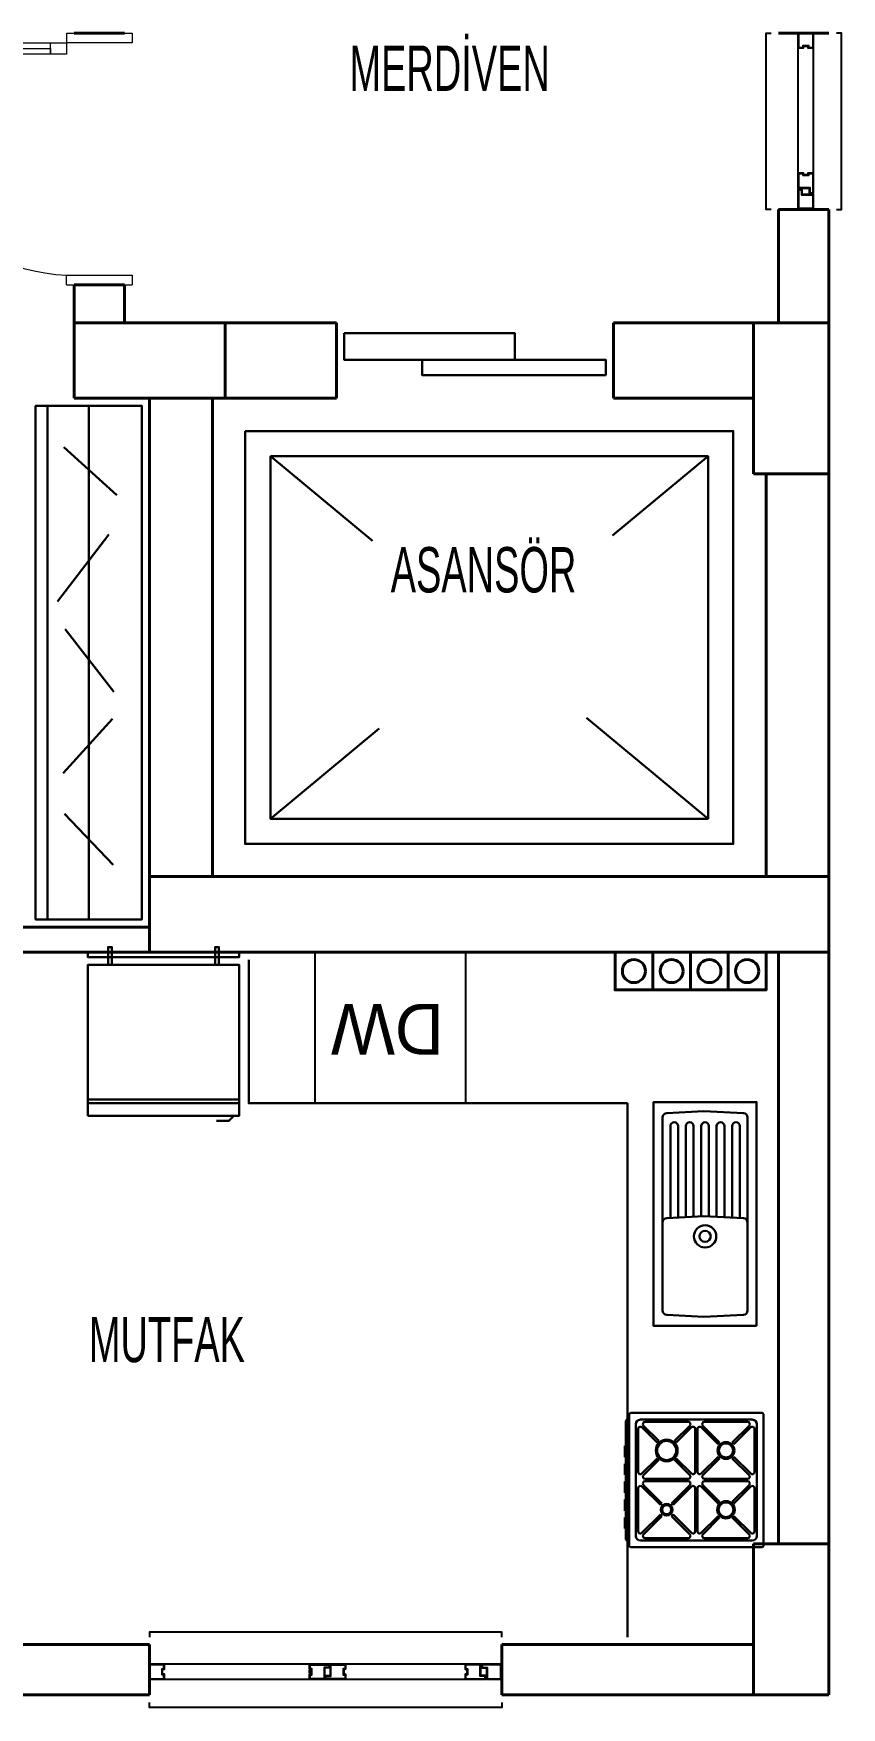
# Model space of a CAD drawing. Header units: millimetres. Extents: x 52 to 987, y 23 to 1686.
# Drawn here: x 666 to 987, y 116 to 781 of the extents above; entities that cross this region are included whole.
import ezdxf

# ---------------------------------------------------------------- set-up
doc = ezdxf.new("R2010")
doc.units = ezdxf.units.MM
doc.layers.add('14_ISLAK_MEKAN_TEFRİŞ', color=134, linetype='Continuous')
for name, color, linetype, lineweight in [('duvar_40', 45, 'Continuous', 40), ('PENC_25', 74, 'Continuous', 25), ('TEF', 145, 'Continuous', 30), ('yazı', 253, 'Continuous', 20)]:
    doc.layers.add(name, color=color, linetype=linetype, lineweight=lineweight)
doc.styles.add('ARIAL', font='Arial')
doc.styles.get("Standard").update_dxf_attribs({"font": 'EtrFont'})

# ---------------------------------------------------------------- blocks, each defined once
blk = doc.blocks.new('5')
at = {"layer": 'TEF', "linetype": 'ByBlock', "flags": 128}
for points in [[(666.981678, 428.827574), (709.27376, 428.827574), (709.27376, 632.827574), (666.981678, 632.827574)], [(671.739284, 632.827574), (666.981678, 632.827574), (666.981678, 428.827574), (671.739284, 428.827574)]]:
    blk.add_lwpolyline(points, close=True, dxfattribs=at)
for points in [[(688.127719, 632.827574), (688.127719, 428.827574)], [(678.185073, 616.451857), (699.2362, 597.402858)], [(696.141198, 581.703742), (675.678377, 555.081578)], [(678.7478, 544.147475), (698.110745, 519.20578)], [(697.548017, 508.54807), (677.929288, 486.967312)], [(678.466437, 470.756817), (697.829381, 450.580135)]]:
    blk.add_lwpolyline(points, dxfattribs=at)
blk = doc.blocks.new('8')
at = {"layer": 'duvar_40', "linetype": 'ByBlock', "flags": 128}
for points in [[(712.211769, 140.827574), (712.211769, 120.827574)], [(852.211769, 140.827574), (852.211769, 120.827574)]]:
    blk.add_lwpolyline(points, dxfattribs=at)
at = {"layer": 'PENC_25'}
for p, q in [((837.67277, 133.036059), (718.186992, 133.036059)), ((718.186992, 127.036055), (837.67277, 127.036055))]:
    blk.add_line(p, q, dxfattribs=at)
at = {"layer": 'PENC_25', "flags": 128}
for points in [[(852.211769, 143.827574), (852.211769, 145.74454), (712.211769, 145.74454), (712.211769, 143.827574)], [(852.211769, 117.827574), (852.211769, 115.827574), (712.211769, 115.827574), (712.211769, 117.827574)]]:
    blk.add_lwpolyline(points, dxfattribs=at)
for points in [[(712.211769, 127.036055), (712.211769, 133.036059), (712.211769, 133.036059)], [(718.186992, 133.036059), (712.211769, 133.036059), (712.211769, 127.036055), (718.186992, 127.036055), (718.186992, 129.036057), (717.486992, 129.036057), (717.486992, 131.036057), (718.186992, 131.036057)], [(775.849121, 133.036059), (783.849124, 133.036059), (783.849124, 131.536057), (781.849123, 131.536057), (781.849123, 127.036055), (775.849121, 127.036055), (775.849121, 129.036057), (776.549121, 129.036057), (776.549121, 131.036057), (775.849121, 131.036057)], [(790.149127, 127.036055), (782.149123, 127.036055), (782.149123, 128.536057), (784.149124, 128.536057), (784.149124, 133.036059), (790.149127, 133.036059), (790.149127, 131.036057), (789.449127, 131.036057), (789.449127, 129.036057), (790.149127, 129.036057)], [(837.67277, 127.036055), (845.886987, 127.036055), (845.886987, 128.536057), (843.886986, 128.536057), (843.886986, 133.036059), (837.67277, 133.036059), (837.67277, 131.036057), (838.37277, 131.036057), (838.37277, 129.036057), (837.67277, 129.036057)], [(852.211769, 133.036059), (844.186986, 133.036059), (844.186986, 131.536057), (846.186987, 131.536057), (846.186987, 127.036055), (852.211769, 127.036055), (852.211769, 130.036057)], [(852.211769, 127.036055), (852.211769, 133.036059)], [(717.986992, 132.836059), (712.386989, 132.836059), (712.386989, 127.236055), (717.986992, 127.236055), (717.986992, 128.836057), (717.286992, 128.836057), (717.286992, 131.236057), (717.986992, 131.236057)], [(775.649121, 129.536057), (776.549121, 129.536057), (776.549121, 130.536057), (775.649121, 130.536057)], [(776.049121, 132.836059), (783.649124, 132.836059), (783.649124, 131.736057), (781.649123, 131.736057), (781.649123, 127.236055), (776.049121, 127.236055), (776.049121, 128.836057), (776.749121, 128.836057), (776.749121, 131.236057), (776.049121, 131.236057)], [(789.949127, 127.236055), (782.349123, 127.236055), (782.349123, 128.336057), (784.349124, 128.336057), (784.349124, 132.836059), (789.949127, 132.836059), (789.949127, 131.236057), (789.249127, 131.236057), (789.249127, 128.836057), (789.949127, 128.836057)], [(837.87277, 127.236055), (845.686987, 127.236055), (845.686987, 128.336057), (843.686986, 128.336057), (843.686986, 132.836059), (837.87277, 132.836059), (837.87277, 131.236057), (838.57277, 131.236057), (838.57277, 128.836057), (837.87277, 128.836057)], [(851.786989, 132.836059), (844.386986, 132.836059), (844.386986, 131.736057), (846.386987, 131.736057), (846.386987, 127.236055), (851.786989, 127.236055), (851.786989, 128.836057), (851.786989, 131.236057)]]:
    blk.add_lwpolyline(points, close=True, dxfattribs=at)
blk = doc.blocks.new('14')
at = {"layer": 'duvar_40', "linetype": 'ByBlock'}
for p, q in [((702.351181, 780.827574), (682.351181, 780.827574)), ((702.351181, 780.827574), (682.351181, 780.827574)), ((682.351181, 680.827574), (682.351181, 676.780449)), ((702.351181, 680.827574), (682.351181, 680.827574)), ((702.351181, 680.827574), (702.351181, 676.780449))]:
    blk.add_line(p, q, dxfattribs=at)
at = {"layer": 'PENC_25', "lineweight": 20}
for p, q in [((679.367168, 776.969153), (679.367168, 780.827574)), ((679.367168, 780.827574), (705.367185, 780.827574)), ((679.367168, 776.969153), (679.367168, 780.827574)), ((679.367168, 780.827574), (705.367185, 780.827574)), ((705.367185, 780.827574), (705.367185, 776.969153)), ((705.367185, 780.827574), (705.367185, 776.969153)), ((705.367185, 776.969153), (679.367168, 776.969153)), ((705.367185, 776.969153), (679.367168, 776.969153)), ((679.351164, 680.827574), (679.351164, 684.685994)), ((679.351164, 684.685994), (705.351181, 684.685994)), ((679.351164, 680.827574), (705.367185, 680.827574)), ((705.351181, 684.685994), (705.351181, 680.827574))]:
    blk.add_line(p, q, dxfattribs=at)
at = {"layer": 'PENC_25', "lineweight": 20, "flags": 128}
for points in [[(594.436841, 776.969153), (679.351164, 776.969153), (679.351164, 772.524709), (594.436841, 772.524709), (603.406214, 772.524709), (603.406214, 776.969153), (603.406214, 774.746931), (672.880223, 774.746931), (672.880223, 772.524709), (672.880223, 776.969153)], [(594.436841, 776.969153), (594.436841, 772.524709)]]:
    blk.add_lwpolyline(points, dxfattribs=at)
at = {"layer": 'PENC_25', "lineweight": 20}
blk.add_arc((684.924801, 775.038087), 90.522859, 181.591029, 266.480123, dxfattribs=at)
blk = doc.blocks.new('15')
at = {"layer": 'duvar_40', "linetype": 'ByBlock', "flags": 128}
for points in [[(962.211769, 780.827551), (982.211769, 780.827551)], [(962.211769, 710.827551), (982.211769, 710.827551)]]:
    blk.add_lwpolyline(points, dxfattribs=at)
at = {"layer": 'PENC_25'}
for p, q in [((970.003284, 725.36655), (970.003284, 774.852328)), ((976.003287, 774.852328), (976.003287, 725.36655))]:
    blk.add_line(p, q, dxfattribs=at)
at = {"layer": 'PENC_25', "flags": 128}
for points in [[(959.211769, 710.827551), (957.294802, 710.827551), (957.294802, 780.827551), (959.211769, 780.827551)], [(985.211769, 710.827551), (987.211769, 710.827551), (987.211769, 780.827551), (985.211769, 780.827551)]]:
    blk.add_lwpolyline(points, dxfattribs=at)
for points in [[(976.003287, 780.827551), (970.003284, 780.827551), (970.003284, 780.827551)], [(970.003284, 774.852328), (970.003284, 780.827551), (976.003287, 780.827551), (976.003287, 774.852328), (974.003286, 774.852328), (974.003286, 775.552328), (972.003286, 775.552328), (972.003286, 774.852328)], [(970.203284, 775.052328), (970.203284, 780.652331), (975.803287, 780.652331), (975.803287, 775.052328), (974.203286, 775.052328), (974.203286, 775.752328), (971.803286, 775.752328), (971.803286, 775.052328)], [(976.003287, 725.36655), (976.003287, 717.152333), (974.503286, 717.152333), (974.503286, 719.152334), (970.003284, 719.152334), (970.003284, 725.36655), (972.003286, 725.36655), (972.003286, 724.66655), (974.003286, 724.66655), (974.003286, 725.36655)], [(975.803287, 725.16655), (975.803287, 717.352333), (974.703286, 717.352333), (974.703286, 719.352334), (970.203284, 719.352334), (970.203284, 725.16655), (971.803286, 725.16655), (971.803286, 724.46655), (974.203286, 724.46655), (974.203286, 725.16655)], [(970.003284, 710.827551), (970.003284, 718.852334), (971.503286, 718.852334), (971.503286, 716.852333), (976.003287, 716.852333), (976.003287, 710.827551), (973.003286, 710.827551)], [(970.203284, 711.252331), (970.203284, 718.652334), (971.303286, 718.652334), (971.303286, 716.652333), (975.803287, 716.652333), (975.803287, 711.252331), (974.203286, 711.252331), (971.803286, 711.252331)], [(976.003287, 710.827551), (970.003284, 710.827551)]]:
    blk.add_lwpolyline(points, close=True, dxfattribs=at)
blk = doc.blocks.new('bb4')
at = {"layer": '14_ISLAK_MEKAN_TEFRİŞ'}
for p, q in [((451.337342, -291.899922), (391.337342, -291.899922)), ((391.337342, -291.899922), (391.337342, -351.899922)), ((451.337342, -351.899922), (451.337342, -291.899922)), ((391.337342, -351.899922), (451.337342, -351.899922))]:
    blk.add_line(p, q, dxfattribs=at)
at = {"insert": (399.962664, -311.17105), "char_height": 20.16, "width": 8839.469653, "attachment_point": 1}
blk.add_mtext('DW', dxfattribs=at)
blk = doc.blocks.new('jhngbklnkgb_fbgnlş')
at = {"layer": 'TEF', "linetype": 'Continuous'}
for p, q in [((-4957.028178, -13970.579768), (-4956.528178, -13970.079768)), ((-4957.028178, -13970.579768), (-4957.028178, -14029.579768)), ((-4897.528178, -13970.079768), (-4956.528178, -13970.079768)), ((-4897.028178, -13970.579768), (-4897.528178, -13970.079768)), ((-4897.028178, -13970.579768), (-4897.028178, -14029.579768)), ((-4959.028178, -13978.391768), (-4959.028178, -13983.391768)), ((-4957.028178, -13978.391768), (-4959.028178, -13978.391768)), ((-4958.113378, -13973.079768), (-4958.613378, -13973.579768)), ((-4958.613378, -13973.579768), (-4958.613378, -13978.391768)), ((-4957.028178, -13973.079768), (-4958.113378, -13973.079768)), ((-4958.028178, -13978.391768), (-4958.028178, -13983.391768)), ((-4957.528178, -13978.391768), (-4957.528178, -13983.391768)), ((-4954.028178, -13975.079768), (-4954.028178, -14025.079768)), ((-4953.028178, -13977.201068), (-4953.028178, -13996.458468)), ((-4902.028178, -13973.079768), (-4952.028178, -13973.079768)), ((-4951.321078, -13976.493968), (-4943.106578, -13984.708468)), ((-4950.613978, -13975.786868), (-4942.399478, -13984.001368)), ((-4930.649478, -13974.079768), (-4949.906878, -13974.079768)), ((-4929.942378, -13975.786868), (-4938.156878, -13984.001368)), ((-4929.235278, -13976.493968), (-4937.449778, -13984.708468)), ((-4927.528178, -13977.201068), (-4927.528178, -13996.458468)), ((-4926.528178, -13977.201068), (-4926.528178, -13996.458468)), ((-4917.313678, -13984.001368), (-4924.821078, -13976.493968)), ((-4916.606578, -13983.294268), (-4924.113978, -13975.786868)), ((-4904.149478, -13974.079768), (-4923.406878, -13974.079768)), ((-4903.442378, -13975.786868), (-4910.949778, -13983.294268)), ((-4902.735278, -13976.493968), (-4910.242678, -13984.001368)), ((-4901.028178, -13977.201068), (-4901.028178, -13996.458468)), ((-4900.028178, -13975.079768), (-4900.028178, -14025.079768)), ((-4957.028178, -13983.391768), (-4959.028178, -13983.391768)), ((-4959.028178, -13986.391768), (-4959.028178, -13991.391768)), ((-4957.028178, -13986.391768), (-4959.028178, -13986.391768)), ((-4958.613378, -13983.391768), (-4958.613378, -13986.391768)), ((-4958.028178, -13986.391768), (-4958.028178, -13991.391768)), ((-4957.528178, -13986.391768), (-4957.528178, -13991.391768)), ((-4942.399478, -13984.001368), (-4943.106578, -13984.708468)), ((-4938.156878, -13984.001368), (-4937.449778, -13984.708468)), ((-4916.606578, -13983.294268), (-4917.313678, -13984.001368)), ((-4910.242678, -13984.001368), (-4910.949778, -13983.294268)), ((-4957.028178, -13991.391768), (-4959.028178, -13991.391768)), ((-4957.028178, -13994.391768), (-4959.028178, -13994.391768)), ((-4959.028178, -13994.391768), (-4959.028178, -13999.391768)), ((-4958.613378, -13991.391768), (-4958.613378, -13994.391768)), ((-4958.028178, -13994.391768), (-4958.028178, -13999.391768)), ((-4957.528178, -13994.391768), (-4957.528178, -13999.391768)), ((-4943.106578, -13988.951068), (-4951.321078, -13997.165568)), ((-4942.399478, -13989.658168), (-4950.613978, -13997.872668)), ((-4943.106578, -13988.951068), (-4942.399478, -13989.658168)), ((-4937.449778, -13988.951068), (-4938.156878, -13989.658168)), ((-4938.156878, -13989.658168), (-4929.942378, -13997.872668)), ((-4937.449778, -13988.951068), (-4929.235278, -13997.165568)), ((-4917.313678, -13989.658168), (-4924.821078, -13997.165568)), ((-4916.606578, -13990.365268), (-4924.113978, -13997.872668)), ((-4916.606578, -13990.365268), (-4917.313678, -13989.658168)), ((-4910.242678, -13989.658168), (-4910.949778, -13990.365268)), ((-4903.442378, -13997.872668), (-4910.949778, -13990.365268)), ((-4902.735278, -13997.165568), (-4910.242678, -13989.658168)), ((-4957.028178, -13999.391768), (-4959.028178, -13999.391768)), ((-4959.028178, -14002.391768), (-4959.028178, -14007.391768)), ((-4957.028178, -14002.391768), (-4959.028178, -14002.391768)), ((-4958.613378, -13999.391768), (-4958.613378, -14002.391768)), ((-4958.028178, -14002.391768), (-4958.028178, -14007.391768)), ((-4957.528178, -14002.391768), (-4957.528178, -14007.391768)), ((-4950.613978, -14002.286868), (-4943.813678, -14009.087168)), ((-4930.649478, -13999.579768), (-4949.906878, -13999.579768)), ((-4930.649478, -14000.579768), (-4949.906878, -14000.579768)), ((-4929.942378, -14002.286868), (-4936.742678, -14009.087168)), ((-4924.113978, -14002.286868), (-4916.606578, -14009.794268)), ((-4904.149478, -13999.579768), (-4923.406878, -13999.579768)), ((-4904.149478, -14000.579768), (-4923.406878, -14000.579768)), ((-4910.949778, -14009.794268), (-4903.442378, -14002.286868)), ((-4957.028178, -14007.391768), (-4959.028178, -14007.391768)), ((-4958.613378, -14007.391768), (-4958.613378, -14010.391768)), ((-4953.028178, -14003.701068), (-4953.028178, -14022.958468)), ((-4951.321078, -14002.993968), (-4944.520778, -14009.794268)), ((-4943.813678, -14009.087168), (-4944.520778, -14009.794268)), ((-4936.742678, -14009.087168), (-4936.035578, -14009.794268)), ((-4929.235278, -14002.993968), (-4936.035578, -14009.794268)), ((-4927.528178, -14003.701068), (-4927.528178, -14022.958468)), ((-4926.528178, -14003.701068), (-4926.528178, -14022.958468)), ((-4924.821078, -14002.993968), (-4917.313678, -14010.501368)), ((-4917.313678, -14010.501368), (-4916.606578, -14009.794268)), ((-4910.949778, -14009.794268), (-4910.242678, -14010.501368)), ((-4910.242678, -14010.501368), (-4902.735278, -14002.993968)), ((-4901.028178, -14003.701068), (-4901.028178, -14022.958468)), ((-4957.028178, -14010.391768), (-4959.028178, -14010.391768)), ((-4959.028178, -14010.391768), (-4959.028178, -14015.391768)), ((-4957.028178, -14015.391768), (-4959.028178, -14015.391768)), ((-4958.613378, -14015.391768), (-4958.613378, -14026.579768)), ((-4958.028178, -14010.391768), (-4958.028178, -14015.391768)), ((-4957.528178, -14010.391768), (-4957.528178, -14015.391768)), ((-4944.520778, -14016.865268), (-4951.321078, -14023.665568)), ((-4943.813678, -14017.572368), (-4950.613978, -14024.372668)), ((-4944.520778, -14016.865268), (-4943.813678, -14017.572368)), ((-4936.035578, -14016.865268), (-4936.742678, -14017.572368)), ((-4936.742678, -14017.572368), (-4929.942378, -14024.372668)), ((-4936.035578, -14016.865268), (-4929.235278, -14023.665568)), ((-4924.821078, -14023.665568), (-4917.313678, -14016.158168)), ((-4924.113978, -14024.372668), (-4916.606578, -14016.865268)), ((-4917.313678, -14016.158168), (-4916.606578, -14016.865268)), ((-4910.949778, -14016.865268), (-4910.242678, -14016.158168)), ((-4910.949778, -14016.865268), (-4903.442378, -14024.372668)), ((-4910.242678, -14016.158168), (-4902.735278, -14023.665568)), ((-4957.028178, -14019.891768), (-4958.113378, -14019.891768)), ((-4958.113378, -14019.891768), (-4958.113378, -14021.891768)), ((-4957.028178, -14021.891768), (-4958.113378, -14021.891768)), ((-4958.613378, -14026.579768), (-4958.113378, -14027.079768)), ((-4957.028178, -14027.079768), (-4958.113378, -14027.079768)), ((-4956.528178, -14030.079768), (-4957.028178, -14029.579768)), ((-4897.528178, -14030.079768), (-4956.528178, -14030.079768)), ((-4902.028178, -14027.079768), (-4952.028178, -14027.079768)), ((-4930.649478, -14026.079768), (-4949.906878, -14026.079768)), ((-4904.149478, -14026.079768), (-4923.406878, -14026.079768)), ((-4897.028178, -14029.579768), (-4897.528178, -14030.079768))]:
    blk.add_line(p, q, dxfattribs=at)
for centre, radius in [((-4940.278178, -13986.829768), 2.6357), ((-4940.278178, -13986.829768), 2.0357), ((-4913.778178, -13986.829768), 3.8928), ((-4913.778178, -13986.829768), 3.2928), ((-4940.278178, -14013.329768), 4.8755), ((-4940.278178, -14013.329768), 4.2755), ((-4913.778178, -14013.329768), 3.7635), ((-4913.778178, -14013.329768), 3.1635)]:
    blk.add_circle(centre, radius, dxfattribs=at)
for centre, radius, start, end in [((-4952.028178, -13975.079768), 2, 90, 180), ((-4952.028178, -13977.201068), 1, 45, 180), ((-4949.906878, -13975.079768), 1, 90, 225), ((-4930.649478, -13975.079768), 1, 315, 90), ((-4928.528178, -13977.201068), 1, 0, 135), ((-4925.528178, -13977.201068), 1, 45, 180), ((-4923.406878, -13975.079768), 1, 90, 225), ((-4904.149478, -13975.079768), 1, 315, 90), ((-4902.028178, -13977.201068), 1, 0, 135), ((-4902.028178, -13975.079768), 2, 0, 90), ((-4952.028178, -13996.458468), 1, 180, 315), ((-4949.906878, -13998.579768), 1, 135, 270), ((-4949.906878, -14001.579768), 1, 90, 225), ((-4930.649478, -13998.579768), 1, 270, 45), ((-4930.649478, -14001.579768), 1, 315, 90), ((-4928.528178, -13996.458468), 1, 225, 0), ((-4925.528178, -13996.458468), 1, 180, 315), ((-4923.406878, -13998.579768), 1, 135, 270), ((-4923.406878, -14001.579768), 1, 90, 225), ((-4904.149478, -13998.579768), 1, 270, 45), ((-4904.149478, -14001.579768), 1, 315, 90), ((-4902.028178, -13996.458468), 1, 225, 0), ((-4952.028178, -14003.701068), 1, 45, 180), ((-4928.528178, -14003.701068), 1, 0, 135), ((-4925.528178, -14003.701068), 1, 45, 180), ((-4902.028178, -14003.701068), 1, 0, 135), ((-4952.028178, -14025.079768), 2, 180, 270), ((-4952.028178, -14022.958468), 1, 180, 315), ((-4949.906878, -14025.079768), 1, 135, 270), ((-4930.649478, -14025.079768), 1, 270, 45), ((-4928.528178, -14022.958468), 1, 225, 0), ((-4925.528178, -14022.958468), 1, 180, 315), ((-4923.406878, -14025.079768), 1, 135, 270), ((-4904.149478, -14025.079768), 1, 270, 45), ((-4902.028178, -14022.958468), 1, 225, 0), ((-4902.028178, -14025.079768), 2, 270, 0)]:
    blk.add_arc(centre, radius, start, end, dxfattribs=at)
blk = doc.blocks.new('jkh_kbgjdlşgbsdjngşdnel')
at = {"layer": 'TEF', "flags": 128}
blk.add_lwpolyline([(-4901.0774, -14156.110742), (-4901.0774, -14056.110742), (-4947.0774, -14056.110742), (-4947.0774, -14156.110742)], close=True, dxfattribs=at)
blk.add_lwpolyline([(-4906.969449, -14151.213015), (-4924.5774, -14152.110742), (-4941.18535, -14151.213015, -0.398484), (-4943.0774, -14149.21593), (-4943.0774, -14109.97033), (-4943.0774, -14063.005553, -0.398484), (-4941.18535, -14061.008469), (-4924.5774, -14060.110742), (-4906.969449, -14061.008469, -0.398484), (-4905.0774, -14063.005553), (-4905.0774, -14149.21593, -0.398484)], format="xyb", close=True, dxfattribs=at)
for points in [[(-4936.1524, -14107.711865), (-4936.1524, -14066.835746, 1), (-4939.6024, -14066.835746), (-4939.6024, -14107.891034)], [(-4929.2524, -14107.353528), (-4929.2524, -14066.835746, 1), (-4932.7024, -14066.835746), (-4932.7024, -14107.532697)], [(-4922.3524, -14107.224182), (-4922.3524, -14066.835746, 1), (-4925.8024, -14066.835746), (-4925.8024, -14107.17436)], [(-4918.9024, -14107.400077), (-4918.9024, -14066.835746, -1), (-4915.4524, -14066.835746), (-4915.4524, -14107.575973)], [(-4912.0024, -14107.751868), (-4912.0024, -14066.835746, -1), (-4908.5524, -14066.835746), (-4908.5524, -14107.927763)], [(-4905.0774, -14110.005553, 0.398484), (-4906.969449, -14108.008469), (-4924.5774, -14107.110742), (-4941.181126, -14107.973022, 0.399097), (-4943.0774, -14109.97033)]]:
    blk.add_lwpolyline(points, format="xyb", dxfattribs=at)
at = {"layer": 'TEF'}
for radius in [5, 2.5]:
    blk.add_circle((-4924.0774, -14116.110742), radius, dxfattribs=at)
blk = doc.blocks.new('jhnkldgjkslgbjaskgdm')
at = {"layer": 'TEF', "flags": 128}
for points in [[(-5075.802356, -14184.077824), (-5077.802356, -14182.077824), (-5082.802356, -14182.077824)], [(-5073.802356, -14189.077824), (-5133.802356, -14189.077824)], [(-5073.802356, -14190.577824), (-5133.802356, -14190.577824)], [(-5124.302356, -14244.077824), (-5124.302356, -14251.077824), (-5125.802356, -14251.077824), (-5125.802356, -14244.077824)], [(-5083.302356, -14244.077824), (-5083.302356, -14251.077824), (-5081.802356, -14251.077824), (-5081.802356, -14244.077824)]]:
    blk.add_lwpolyline(points, dxfattribs=at)
for points in [[(-5133.802356, -14184.077824), (-5133.802356, -14244.077824), (-5073.802356, -14244.077824), (-5073.802356, -14184.077824)], [(-5073.802356, -14249.077824), (-5133.802356, -14249.077824), (-5133.802356, -14247.077824), (-5073.802356, -14247.077824)]]:
    blk.add_lwpolyline(points, close=True, dxfattribs=at)

msp = doc.modelspace()

# ---------------------------------------------------------------- linework, layer by layer
at = {"layer": 'duvar_40', "linetype": 'ByBlock'}
for p, q in [((962.211769, 710.827551), (962.211769, 665.827574)), ((982.211769, 710.827551), (982.211769, 665.827574)), ((682.351181, 676.780449), (682.351181, 640.827574)), ((702.351181, 676.780449), (702.351181, 665.827574)), ((702.351181, 665.827574), (682.351181, 665.827574)), ((682.351181, 665.827574), (682.351181, 635.827574)), ((712.27376, 665.827574), (702.351181, 665.827574)), ((742.351181, 665.827574), (702.351181, 665.827574)), ((712.27376, 665.827574), (786.548954, 665.827574)), ((742.351181, 635.827574), (742.351181, 665.827574)), ((778.174093, 665.827574), (786.548954, 665.827574)), ((896.548954, 665.827574), (904.860107, 665.827574)), ((901.977561, 665.827574), (952.211708, 665.827574)), ((962.21166, 665.827574), (952.211708, 665.827574)), ((952.211708, 665.827574), (952.211708, 605.827185)), ((982.211769, 665.827574), (962.21166, 665.827574)), ((962.211769, 665.827574), (982.211769, 665.827574)), ((982.211769, 120.827574), (982.211769, 665.827574)), ((982.211769, 665.827574), (982.211769, 415.827574)), ((982.211769, 605.827185), (982.211769, 665.827574)), ((682.351181, 635.827574), (742.351181, 635.827574)), ((712.27376, 415.827574), (712.27376, 635.827574)), ((786.548954, 635.827574), (737.27376, 635.827574)), ((737.27376, 445.827574), (737.27376, 635.827574)), ((778.174093, 635.827574), (786.548954, 635.827574)), ((904.860107, 635.827574), (896.548954, 635.827574)), ((901.977561, 635.827574), (952.211708, 635.827574)), ((952.211708, 605.827185), (982.211769, 605.827185)), ((957.211769, 605.827185), (957.211769, 445.827574)), ((732.27376, 445.827809), (712.27376, 445.827809)), ((712.27376, 445.827809), (712.27376, 415.827809)), ((982.211769, 445.827809), (732.27376, 445.827809)), ((957.211769, 445.827574), (737.27376, 445.827574)), ((982.211769, 415.827809), (982.211769, 445.827809)), ((712.27376, 425.827574), (642.351181, 425.827574)), ((712.27376, 425.827574), (712.27376, 415.827574)), ((712.27376, 415.827574), (642.351181, 415.827574)), ((712.27376, 415.827809), (982.211769, 415.827809)), ((982.211769, 415.827574), (712.27376, 415.827574)), ((962.211769, 180.827574), (962.211769, 415.827574)), ((962.211769, 415.827574), (982.211769, 415.827574)), ((952.211769, 120.827574), (952.211769, 180.827574)), ((952.211769, 180.827574), (982.211769, 180.827574)), ((982.211769, 180.827574), (982.211769, 120.827574)), ((637.211769, 140.827574), (712.211769, 140.827574)), ((852.211769, 140.827574), (952.211769, 140.827574)), ((637.211769, 120.827574), (712.211769, 120.827574)), ((852.211769, 120.827574), (982.211769, 120.827574)), ((982.211769, 120.827574), (952.211769, 120.827574))]:
    msp.add_line(p, q, dxfattribs=at)
at = {"layer": 'duvar_40', "linetype": 'ByBlock', "flags": 128}
for points in [[(781.21891, 665.827574), (786.548954, 665.827574)], [(786.548954, 665.827574), (786.548954, 635.827574)], [(896.548954, 665.827574), (896.548954, 635.827574)], [(781.21891, 635.827574), (786.548954, 635.827574)], [(912.211769, 415.827338), (912.211769, 400.827338), (897.211769, 400.827338), (897.211769, 415.827338), (912.211769, 415.827338)], [(927.211769, 415.827574), (927.211769, 400.827574), (912.211769, 400.827574), (912.211769, 415.827574), (927.211769, 415.827574)], [(942.211769, 415.827574), (942.211769, 400.827574), (927.211769, 400.827574), (927.211769, 415.827574), (942.211769, 415.827574)], [(957.211769, 415.827574), (957.211769, 400.827574), (942.211769, 400.827574), (942.211769, 415.827574), (957.211769, 415.827574)]]:
    msp.add_lwpolyline(points, dxfattribs=at)
msp.add_lwpolyline([(982.211791, 605.827171), (982.211791, 445.827795), (957.211791, 445.827795), (957.211791, 605.827171)], close=True, dxfattribs=at)
at = {"layer": 'duvar_40', "linetype": 'ByBlock'}
for centre in [(904.711769, 408.327338), (919.711769, 408.327574), (934.711769, 408.327574), (949.711769, 408.327574)]:
    msp.add_circle(centre, 4.580783, dxfattribs=at)
at = {"layer": 'TEF'}
msp.add_line((902.211769, 143.827574), (902.211769, 355.827574), dxfattribs=at)
at = {"layer": 'TEF', "linetype": 'ByBlock', "flags": 128}
for points in [[(789.548954, 661.656858), (857.436031, 661.656858), (857.436031, 651.16169), (789.548954, 651.16169)], [(820.580186, 651.16169), (893.548954, 651.16169), (893.548954, 645.072696), (820.580186, 645.072696)], [(750.27376, 622.827574), (944.211793, 622.827574), (944.211793, 458.827574), (750.27376, 458.827574)], [(760.27376, 612.827574), (934.211793, 612.827574), (934.211793, 468.827574), (760.27376, 468.827574)]]:
    msp.add_lwpolyline(points, close=True, dxfattribs=at)
for points in [[(760.27376, 612.827574), (800.822051, 579.258412)], [(934.211793, 612.827574), (896.213209, 581.369266)], [(885.847088, 508.867796), (934.211793, 468.827574)], [(803.562375, 504.665397), (760.27376, 468.827574)]]:
    msp.add_lwpolyline(points, dxfattribs=at)
at = {"layer": 'TEF', "flags": 128}
msp.add_lwpolyline([(751.691171, 412.827574), (751.691171, 355.827574), (902.211769, 355.827574)], dxfattribs=at)

# ---------------------------------------------------------------- block references
for name in ['14', '15', '5', '8']:
    msp.add_blockref(name, (0, 0))
at = {"rotation": 180}
msp.add_blockref('bb4', (1229.249053, 63.927651), dxfattribs=at)
at = {"layer": 'TEF', "xscale": -1, "rotation": 180}
msp.add_blockref('jhnkldgjkslgbjaskgdm', (5821.627521, -13833.250234), dxfattribs=at)
at = {"layer": 'TEF', "xscale": 0.888889, "yscale": 0.888889, "zscale": 0.888889}
msp.add_blockref('jkh_kbgjdlşgbsdjngşdnel', (5309.95785, 12850.615792, 76.92855), dxfattribs=at)
at = {"layer": 'TEF', "xscale": -0.888889, "yscale": 0.888889, "zscale": 0.888889, "rotation": 180}
msp.add_blockref('jhngbklnkgb_fbgnlş', (5309.106475, -12238.357126, 76.92855), dxfattribs=at)

# ---------------------------------------------------------------- texts
at = {"layer": 'yazı', "style": 'ARIAL', "width": 0.6}
for s, p in [('MERDİVEN', (791.696051, 757.915793, -6562.994446)), ('ASANSÖR', (808.091383, 558.727791)), ('MUTFAK', (688.180682, 252.99473))]:
    msp.add_text(s, height=18, dxfattribs=at).set_placement(p)

doc.saveas('drawing.dxf')
